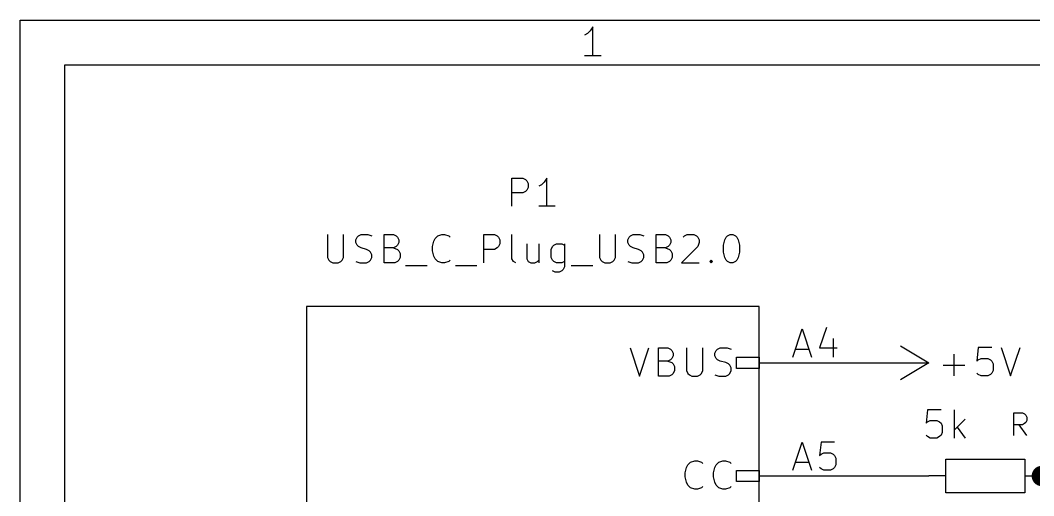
# Model space of a CAD drawing. Header units: inches. Extents: x 0.4 to 11.3, y -7.9 to -0.4.
# Drawn here: x 0.394 to 2.186, y -1.235 to -0.394 of the extents above; entities that cross this region are included whole.
import ezdxf

# ---------------------------------------------------------------- set-up
doc = ezdxf.new("R2010")
doc.units = ezdxf.units.IN
doc.header["$MEASUREMENT"] = 0
for name, color, linetype in [('GREENSIXTYFIVE', 129, 'CONTINUOUS'), ('LIGHTGREEN', 92, 'CONTINUOUS'), ('LIGHTRED', 12, 'CONTINUOUS'), ('RED', 14, 'CONTINUOUS'), ('WHITE', 250, 'CONTINUOUS')]:
    doc.layers.add(name, color=color, linetype=linetype)

msp = doc.modelspace()

# ---------------------------------------------------------------- linework, layer by layer
at = {"layer": 'GREENSIXTYFIVE', "linetype": 'CONTINUOUS'}
for p, q in [((1.2631, -0.7228), (1.2631, -0.6728)), ((1.2631, -0.6728), (1.2821, -0.6728)), ((1.2631, -0.7228), (1.2631, -0.6728)), ((1.2631, -0.6728), (1.2821, -0.6728)), ((1.2821, -0.6728), (1.2869, -0.6752)), ((1.2821, -0.6728), (1.2869, -0.6752)), ((1.2869, -0.6752), (1.2893, -0.6776)), ((1.2869, -0.6752), (1.2893, -0.6776)), ((1.2893, -0.6776), (1.2917, -0.6823)), ((1.2893, -0.6776), (1.2917, -0.6823)), ((1.3202, -0.6799), (1.3155, -0.6847)), ((1.3202, -0.6799), (1.3155, -0.6847)), ((1.325, -0.6728), (1.3202, -0.6799)), ((1.325, -0.6728), (1.3202, -0.6799)), ((1.325, -0.7228), (1.325, -0.6728)), ((1.325, -0.7228), (1.325, -0.6728)), ((1.2869, -0.6966), (1.2821, -0.699)), ((1.2869, -0.6966), (1.2821, -0.699)), ((1.2893, -0.6942), (1.2869, -0.6966)), ((1.2893, -0.6942), (1.2869, -0.6966)), ((1.2917, -0.6895), (1.2893, -0.6942)), ((1.2917, -0.6895), (1.2893, -0.6942)), ((1.2917, -0.6823), (1.2917, -0.6895)), ((1.2917, -0.6823), (1.2917, -0.6895)), ((1.3155, -0.6847), (1.3107, -0.6871)), ((1.3155, -0.6847), (1.3107, -0.6871)), ((1.2821, -0.699), (1.2631, -0.699)), ((1.2821, -0.699), (1.2631, -0.699)), ((1.3393, -0.7228), (1.3107, -0.7228)), ((1.3393, -0.7228), (1.3107, -0.7228)), ((0.9369, -0.7728), (0.9369, -0.8133)), ((0.9369, -0.7728), (0.9369, -0.8133)), ((0.9655, -0.8133), (0.9655, -0.7728)), ((0.9655, -0.8133), (0.9655, -0.7728)), ((0.9869, -0.7823), (0.9893, -0.7776)), ((0.9869, -0.7823), (0.9893, -0.7776)), ((0.9869, -0.7871), (0.9869, -0.7823)), ((0.9869, -0.7871), (0.9869, -0.7823)), ((0.9893, -0.7919), (0.9869, -0.7871)), ((0.9893, -0.7919), (0.9869, -0.7871)), ((0.9893, -0.7776), (0.9917, -0.7752)), ((0.9893, -0.7776), (0.9917, -0.7752)), ((0.9917, -0.7752), (0.9964, -0.7728)), ((0.9917, -0.7752), (0.9964, -0.7728)), ((0.9964, -0.7728), (1.0083, -0.7728)), ((0.9964, -0.7728), (1.0083, -0.7728)), ((1.0083, -0.7728), (1.0155, -0.7752)), ((1.0083, -0.7728), (1.0155, -0.7752)), ((1.0369, -0.8228), (1.0369, -0.7728)), ((1.0369, -0.7728), (1.0536, -0.7728)), ((1.0369, -0.8228), (1.0369, -0.7728)), ((1.0369, -0.7728), (1.0536, -0.7728)), ((1.0536, -0.7728), (1.0583, -0.7752)), ((1.0536, -0.7728), (1.0583, -0.7752)), ((1.0583, -0.7752), (1.0607, -0.7776)), ((1.0583, -0.7752), (1.0607, -0.7776)), ((1.0607, -0.7776), (1.0631, -0.7823)), ((1.0607, -0.7776), (1.0631, -0.7823)), ((1.0631, -0.7871), (1.0607, -0.7919)), ((1.0631, -0.7871), (1.0607, -0.7919)), ((1.0631, -0.7823), (1.0631, -0.7871)), ((1.0631, -0.7823), (1.0631, -0.7871)), ((1.1226, -0.7942), (1.125, -0.7847)), ((1.1226, -0.7942), (1.125, -0.7847)), ((1.125, -0.7847), (1.1274, -0.7799)), ((1.125, -0.7847), (1.1274, -0.7799)), ((1.1274, -0.7799), (1.1321, -0.7752)), ((1.1274, -0.7799), (1.1321, -0.7752)), ((1.1321, -0.7752), (1.1393, -0.7728)), ((1.1321, -0.7752), (1.1393, -0.7728)), ((1.1393, -0.7728), (1.144, -0.7728)), ((1.1393, -0.7728), (1.144, -0.7728)), ((1.144, -0.7728), (1.1512, -0.7752)), ((1.144, -0.7728), (1.1512, -0.7752)), ((1.1512, -0.7752), (1.1536, -0.7776)), ((1.1512, -0.7752), (1.1536, -0.7776)), ((1.2131, -0.8228), (1.2131, -0.7728)), ((1.2131, -0.7728), (1.2321, -0.7728)), ((1.2131, -0.8228), (1.2131, -0.7728)), ((1.2131, -0.7728), (1.2321, -0.7728)), ((1.2321, -0.7728), (1.2369, -0.7752)), ((1.2321, -0.7728), (1.2369, -0.7752)), ((1.2369, -0.7752), (1.2393, -0.7776)), ((1.2369, -0.7752), (1.2393, -0.7776)), ((1.2393, -0.7776), (1.2417, -0.7823)), ((1.2393, -0.7776), (1.2417, -0.7823)), ((1.2417, -0.7823), (1.2417, -0.7895)), ((1.2417, -0.7823), (1.2417, -0.7895)), ((1.2631, -0.8157), (1.2631, -0.7728)), ((1.2631, -0.8157), (1.2631, -0.7728)), ((1.4179, -0.7728), (1.4179, -0.8133)), ((1.4179, -0.7728), (1.4179, -0.8133)), ((1.4464, -0.8133), (1.4464, -0.7728)), ((1.4464, -0.8133), (1.4464, -0.7728)), ((1.4679, -0.7823), (1.4702, -0.7776)), ((1.4679, -0.7823), (1.4702, -0.7776)), ((1.4679, -0.7871), (1.4679, -0.7823)), ((1.4679, -0.7871), (1.4679, -0.7823)), ((1.4702, -0.7919), (1.4679, -0.7871)), ((1.4702, -0.7919), (1.4679, -0.7871)), ((1.4702, -0.7776), (1.4726, -0.7752)), ((1.4702, -0.7776), (1.4726, -0.7752)), ((1.4726, -0.7752), (1.4774, -0.7728)), ((1.4726, -0.7752), (1.4774, -0.7728)), ((1.4774, -0.7728), (1.4893, -0.7728)), ((1.4774, -0.7728), (1.4893, -0.7728)), ((1.4893, -0.7728), (1.4964, -0.7752)), ((1.4893, -0.7728), (1.4964, -0.7752)), ((1.5179, -0.8228), (1.5179, -0.7728)), ((1.5179, -0.7728), (1.5345, -0.7728)), ((1.5179, -0.8228), (1.5179, -0.7728)), ((1.5179, -0.7728), (1.5345, -0.7728)), ((1.5345, -0.7728), (1.5393, -0.7752)), ((1.5345, -0.7728), (1.5393, -0.7752)), ((1.5393, -0.7752), (1.5417, -0.7776)), ((1.5393, -0.7752), (1.5417, -0.7776)), ((1.5417, -0.7776), (1.544, -0.7823)), ((1.5417, -0.7776), (1.544, -0.7823)), ((1.544, -0.7871), (1.5417, -0.7919)), ((1.544, -0.7871), (1.5417, -0.7919)), ((1.544, -0.7823), (1.544, -0.7871)), ((1.544, -0.7823), (1.544, -0.7871)), ((1.5655, -0.7776), (1.5679, -0.7752)), ((1.5655, -0.7776), (1.5679, -0.7752)), ((1.5679, -0.7752), (1.5726, -0.7728)), ((1.5679, -0.7752), (1.5726, -0.7728)), ((1.5726, -0.7728), (1.5845, -0.7728)), ((1.5726, -0.7728), (1.5845, -0.7728)), ((1.5845, -0.7728), (1.5893, -0.7752)), ((1.5845, -0.7728), (1.5893, -0.7752)), ((1.5893, -0.7752), (1.5917, -0.7776)), ((1.5893, -0.7752), (1.5917, -0.7776)), ((1.5917, -0.7776), (1.594, -0.7823)), ((1.5917, -0.7776), (1.594, -0.7823)), ((1.594, -0.7871), (1.5917, -0.7942)), ((1.594, -0.7871), (1.5917, -0.7942)), ((1.594, -0.7823), (1.594, -0.7871)), ((1.594, -0.7823), (1.594, -0.7871)), ((1.6369, -0.7919), (1.6393, -0.7823)), ((1.6369, -0.7919), (1.6393, -0.7823)), ((1.6393, -0.7823), (1.6417, -0.7776)), ((1.6393, -0.7823), (1.6417, -0.7776)), ((1.6417, -0.7776), (1.644, -0.7752)), ((1.6417, -0.7776), (1.644, -0.7752)), ((1.644, -0.7752), (1.6488, -0.7728)), ((1.644, -0.7752), (1.6488, -0.7728)), ((1.6488, -0.7728), (1.6536, -0.7728)), ((1.6488, -0.7728), (1.6536, -0.7728)), ((1.6536, -0.7728), (1.6583, -0.7752)), ((1.6536, -0.7728), (1.6583, -0.7752)), ((1.6583, -0.7752), (1.6607, -0.7776)), ((1.6583, -0.7752), (1.6607, -0.7776)), ((1.6607, -0.7776), (1.6631, -0.7823)), ((1.6607, -0.7776), (1.6631, -0.7823)), ((1.6631, -0.7823), (1.6655, -0.7919)), ((1.6631, -0.7823), (1.6655, -0.7919)), ((0.9917, -0.7942), (0.9893, -0.7919)), ((0.9917, -0.7942), (0.9893, -0.7919)), ((0.9964, -0.7966), (0.9917, -0.7942)), ((0.9964, -0.7966), (0.9917, -0.7942)), ((1.006, -0.799), (0.9964, -0.7966)), ((1.006, -0.799), (0.9964, -0.7966)), ((1.0107, -0.8014), (1.006, -0.799)), ((1.0107, -0.8014), (1.006, -0.799)), ((1.0131, -0.8038), (1.0107, -0.8014)), ((1.0131, -0.8038), (1.0107, -0.8014)), ((1.0155, -0.8085), (1.0131, -0.8038)), ((1.0155, -0.8085), (1.0131, -0.8038)), ((1.0536, -0.7966), (1.0369, -0.7966)), ((1.0536, -0.7966), (1.0369, -0.7966)), ((1.0583, -0.7942), (1.0536, -0.7966)), ((1.0583, -0.7942), (1.0536, -0.7966)), ((1.0536, -0.7966), (1.0607, -0.799)), ((1.0536, -0.7966), (1.0607, -0.799)), ((1.0607, -0.7919), (1.0583, -0.7942)), ((1.0607, -0.7919), (1.0583, -0.7942)), ((1.0607, -0.799), (1.0631, -0.8014)), ((1.0607, -0.799), (1.0631, -0.8014)), ((1.0631, -0.8014), (1.0655, -0.8061)), ((1.0631, -0.8014), (1.0655, -0.8061)), ((1.0655, -0.8061), (1.0655, -0.8133)), ((1.0655, -0.8061), (1.0655, -0.8133)), ((1.1226, -0.8014), (1.1226, -0.7942)), ((1.1226, -0.8014), (1.1226, -0.7942)), ((1.125, -0.8109), (1.1226, -0.8014)), ((1.125, -0.8109), (1.1226, -0.8014)), ((1.2321, -0.799), (1.2131, -0.799)), ((1.2321, -0.799), (1.2131, -0.799)), ((1.2369, -0.7966), (1.2321, -0.799)), ((1.2369, -0.7966), (1.2321, -0.799)), ((1.2393, -0.7942), (1.2369, -0.7966)), ((1.2393, -0.7942), (1.2369, -0.7966)), ((1.2417, -0.7895), (1.2393, -0.7942)), ((1.2417, -0.7895), (1.2393, -0.7942)), ((1.2893, -0.7895), (1.2893, -0.8157)), ((1.2893, -0.7895), (1.2893, -0.8157)), ((1.3107, -0.7895), (1.3107, -0.8228)), ((1.3107, -0.7895), (1.3107, -0.8228)), ((1.3321, -0.799), (1.3345, -0.7942)), ((1.3321, -0.799), (1.3345, -0.7942)), ((1.3321, -0.8133), (1.3321, -0.799)), ((1.3321, -0.8133), (1.3321, -0.799)), ((1.3345, -0.7942), (1.3369, -0.7919)), ((1.3345, -0.7942), (1.3369, -0.7919)), ((1.3369, -0.7919), (1.3417, -0.7895)), ((1.3369, -0.7919), (1.3417, -0.7895)), ((1.3417, -0.7895), (1.3512, -0.7895)), ((1.3417, -0.7895), (1.3512, -0.7895)), ((1.3512, -0.7895), (1.3559, -0.7919)), ((1.3512, -0.7895), (1.3559, -0.7919)), ((1.3559, -0.7895), (1.3559, -0.8299)), ((1.3559, -0.7895), (1.3559, -0.8299)), ((1.4726, -0.7942), (1.4702, -0.7919)), ((1.4726, -0.7942), (1.4702, -0.7919)), ((1.4774, -0.7966), (1.4726, -0.7942)), ((1.4774, -0.7966), (1.4726, -0.7942)), ((1.4869, -0.799), (1.4774, -0.7966)), ((1.4869, -0.799), (1.4774, -0.7966)), ((1.4917, -0.8014), (1.4869, -0.799)), ((1.4917, -0.8014), (1.4869, -0.799)), ((1.494, -0.8038), (1.4917, -0.8014)), ((1.494, -0.8038), (1.4917, -0.8014)), ((1.4964, -0.8085), (1.494, -0.8038)), ((1.4964, -0.8085), (1.494, -0.8038)), ((1.5345, -0.7966), (1.5179, -0.7966)), ((1.5345, -0.7966), (1.5179, -0.7966)), ((1.5393, -0.7942), (1.5345, -0.7966)), ((1.5393, -0.7942), (1.5345, -0.7966)), ((1.5345, -0.7966), (1.5417, -0.799)), ((1.5345, -0.7966), (1.5417, -0.799)), ((1.5417, -0.7919), (1.5393, -0.7942)), ((1.5417, -0.7919), (1.5393, -0.7942)), ((1.5417, -0.799), (1.544, -0.8014)), ((1.5417, -0.799), (1.544, -0.8014)), ((1.544, -0.8014), (1.5464, -0.8061)), ((1.544, -0.8014), (1.5464, -0.8061)), ((1.5464, -0.8061), (1.5464, -0.8133)), ((1.5464, -0.8061), (1.5464, -0.8133)), ((1.5917, -0.7942), (1.5631, -0.8228)), ((1.5917, -0.7942), (1.5631, -0.8228)), ((1.6369, -0.8038), (1.6369, -0.7919)), ((1.6369, -0.8038), (1.6369, -0.7919)), ((1.6393, -0.8133), (1.6369, -0.8038)), ((1.6393, -0.8133), (1.6369, -0.8038)), ((1.6655, -0.8038), (1.6631, -0.8133)), ((1.6655, -0.8038), (1.6631, -0.8133)), ((1.6655, -0.7919), (1.6655, -0.8038)), ((1.6655, -0.7919), (1.6655, -0.8038)), ((0.9369, -0.8133), (0.9393, -0.818)), ((0.9369, -0.8133), (0.9393, -0.818)), ((0.9393, -0.818), (0.9417, -0.8204)), ((0.9393, -0.818), (0.9417, -0.8204)), ((0.9417, -0.8204), (0.9464, -0.8228)), ((0.9417, -0.8204), (0.9464, -0.8228)), ((0.9464, -0.8228), (0.956, -0.8228)), ((0.9464, -0.8228), (0.956, -0.8228)), ((0.956, -0.8228), (0.9607, -0.8204)), ((0.956, -0.8228), (0.9607, -0.8204)), ((0.9607, -0.8204), (0.9631, -0.818)), ((0.9607, -0.8204), (0.9631, -0.818)), ((0.9631, -0.818), (0.9655, -0.8133)), ((0.9631, -0.818), (0.9655, -0.8133)), ((0.9869, -0.8204), (0.9941, -0.8228)), ((0.9869, -0.8204), (0.9941, -0.8228)), ((0.9941, -0.8228), (1.006, -0.8228)), ((0.9941, -0.8228), (1.006, -0.8228)), ((1.006, -0.8228), (1.0107, -0.8204)), ((1.006, -0.8228), (1.0107, -0.8204)), ((1.0107, -0.8204), (1.0131, -0.818)), ((1.0107, -0.8204), (1.0131, -0.818)), ((1.0131, -0.818), (1.0155, -0.8133)), ((1.0131, -0.818), (1.0155, -0.8133)), ((1.0155, -0.8133), (1.0155, -0.8085)), ((1.0155, -0.8133), (1.0155, -0.8085)), ((1.056, -0.8228), (1.0369, -0.8228)), ((1.056, -0.8228), (1.0369, -0.8228)), ((1.0607, -0.8204), (1.056, -0.8228)), ((1.0607, -0.8204), (1.056, -0.8228)), ((1.0631, -0.818), (1.0607, -0.8204)), ((1.0631, -0.818), (1.0607, -0.8204)), ((1.0655, -0.8133), (1.0631, -0.818)), ((1.0655, -0.8133), (1.0631, -0.818)), ((1.1274, -0.8157), (1.125, -0.8109)), ((1.1274, -0.8157), (1.125, -0.8109)), ((1.1321, -0.8204), (1.1274, -0.8157)), ((1.1321, -0.8204), (1.1274, -0.8157)), ((1.1393, -0.8228), (1.1321, -0.8204)), ((1.1393, -0.8228), (1.1321, -0.8204)), ((1.144, -0.8228), (1.1393, -0.8228)), ((1.144, -0.8228), (1.1393, -0.8228)), ((1.1512, -0.8204), (1.144, -0.8228)), ((1.1512, -0.8204), (1.144, -0.8228)), ((1.1536, -0.818), (1.1512, -0.8204)), ((1.1536, -0.818), (1.1512, -0.8204)), ((1.2655, -0.8204), (1.2631, -0.8157)), ((1.2655, -0.8204), (1.2631, -0.8157)), ((1.2702, -0.8228), (1.2655, -0.8204)), ((1.2702, -0.8228), (1.2655, -0.8204)), ((1.2893, -0.8157), (1.2917, -0.8204)), ((1.2893, -0.8157), (1.2917, -0.8204)), ((1.2917, -0.8204), (1.2964, -0.8228)), ((1.2917, -0.8204), (1.2964, -0.8228)), ((1.2964, -0.8228), (1.3036, -0.8228)), ((1.2964, -0.8228), (1.3036, -0.8228)), ((1.3036, -0.8228), (1.3083, -0.8204)), ((1.3036, -0.8228), (1.3083, -0.8204)), ((1.3083, -0.8204), (1.3107, -0.818)), ((1.3083, -0.8204), (1.3107, -0.818)), ((1.3345, -0.818), (1.3321, -0.8133)), ((1.3345, -0.818), (1.3321, -0.8133)), ((1.3369, -0.8204), (1.3345, -0.818)), ((1.3369, -0.8204), (1.3345, -0.818)), ((1.3417, -0.8228), (1.3369, -0.8204)), ((1.3417, -0.8228), (1.3369, -0.8204)), ((1.3512, -0.8228), (1.3417, -0.8228)), ((1.3512, -0.8228), (1.3417, -0.8228)), ((1.3559, -0.8204), (1.3512, -0.8228)), ((1.3559, -0.8204), (1.3512, -0.8228)), ((1.4179, -0.8133), (1.4202, -0.818)), ((1.4179, -0.8133), (1.4202, -0.818)), ((1.4202, -0.818), (1.4226, -0.8204)), ((1.4202, -0.818), (1.4226, -0.8204)), ((1.4226, -0.8204), (1.4274, -0.8228)), ((1.4226, -0.8204), (1.4274, -0.8228)), ((1.4274, -0.8228), (1.4369, -0.8228)), ((1.4274, -0.8228), (1.4369, -0.8228)), ((1.4369, -0.8228), (1.4417, -0.8204)), ((1.4369, -0.8228), (1.4417, -0.8204)), ((1.4417, -0.8204), (1.444, -0.818)), ((1.4417, -0.8204), (1.444, -0.818)), ((1.444, -0.818), (1.4464, -0.8133)), ((1.444, -0.818), (1.4464, -0.8133)), ((1.4679, -0.8204), (1.475, -0.8228)), ((1.4679, -0.8204), (1.475, -0.8228)), ((1.475, -0.8228), (1.4869, -0.8228)), ((1.475, -0.8228), (1.4869, -0.8228)), ((1.4869, -0.8228), (1.4917, -0.8204)), ((1.4869, -0.8228), (1.4917, -0.8204)), ((1.4917, -0.8204), (1.494, -0.818)), ((1.4917, -0.8204), (1.494, -0.818)), ((1.494, -0.818), (1.4964, -0.8133)), ((1.494, -0.818), (1.4964, -0.8133)), ((1.4964, -0.8133), (1.4964, -0.8085)), ((1.4964, -0.8133), (1.4964, -0.8085)), ((1.5369, -0.8228), (1.5179, -0.8228)), ((1.5369, -0.8228), (1.5179, -0.8228)), ((1.5417, -0.8204), (1.5369, -0.8228)), ((1.5417, -0.8204), (1.5369, -0.8228)), ((1.544, -0.818), (1.5417, -0.8204)), ((1.544, -0.818), (1.5417, -0.8204)), ((1.5464, -0.8133), (1.544, -0.818)), ((1.5464, -0.8133), (1.544, -0.818)), ((1.5631, -0.8228), (1.594, -0.8228)), ((1.5631, -0.8228), (1.594, -0.8228)), ((1.6131, -0.8204), (1.6155, -0.818)), ((1.6131, -0.8204), (1.6155, -0.818)), ((1.6155, -0.8228), (1.6131, -0.8204)), ((1.6155, -0.8228), (1.6131, -0.8204)), ((1.6155, -0.818), (1.6179, -0.8204)), ((1.6155, -0.818), (1.6155, -0.8228)), ((1.6155, -0.818), (1.6179, -0.8204)), ((1.6155, -0.818), (1.6155, -0.8228)), ((1.6179, -0.8204), (1.6155, -0.8228)), ((1.6179, -0.8204), (1.6155, -0.8228)), ((1.6417, -0.818), (1.6393, -0.8133)), ((1.6417, -0.818), (1.6393, -0.8133)), ((1.644, -0.8204), (1.6417, -0.818)), ((1.644, -0.8204), (1.6417, -0.818)), ((1.6488, -0.8228), (1.644, -0.8204)), ((1.6488, -0.8228), (1.644, -0.8204)), ((1.6536, -0.8228), (1.6488, -0.8228)), ((1.6536, -0.8228), (1.6488, -0.8228)), ((1.6583, -0.8204), (1.6536, -0.8228)), ((1.6583, -0.8204), (1.6536, -0.8228)), ((1.6607, -0.818), (1.6583, -0.8204)), ((1.6607, -0.818), (1.6583, -0.8204)), ((1.6631, -0.8133), (1.6607, -0.818)), ((1.6631, -0.8133), (1.6607, -0.818)), ((1.075, -0.8276), (1.1131, -0.8276)), ((1.075, -0.8276), (1.1131, -0.8276)), ((1.1631, -0.8276), (1.2012, -0.8276)), ((1.1631, -0.8276), (1.2012, -0.8276)), ((1.3393, -0.8395), (1.3345, -0.8371)), ((1.3393, -0.8395), (1.3345, -0.8371)), ((1.3464, -0.8395), (1.3393, -0.8395)), ((1.3464, -0.8395), (1.3393, -0.8395)), ((1.3512, -0.8371), (1.3464, -0.8395)), ((1.3512, -0.8371), (1.3464, -0.8395)), ((1.3536, -0.8347), (1.3512, -0.8371)), ((1.3536, -0.8347), (1.3512, -0.8371)), ((1.3559, -0.8299), (1.3536, -0.8347)), ((1.3559, -0.8299), (1.3536, -0.8347)), ((1.3679, -0.8276), (1.4059, -0.8276)), ((1.3679, -0.8276), (1.4059, -0.8276)), ((1.4719, -0.9731), (1.4886, -1.0231)), ((1.4719, -0.9731), (1.4886, -1.0231)), ((1.4886, -1.0231), (1.5052, -0.9731)), ((1.4886, -1.0231), (1.5052, -0.9731)), ((1.5219, -1.0231), (1.5219, -0.9731)), ((1.5219, -0.9731), (1.5386, -0.9731)), ((1.5219, -1.0231), (1.5219, -0.9731)), ((1.5219, -0.9731), (1.5386, -0.9731)), ((1.5386, -0.9731), (1.5433, -0.9755)), ((1.5386, -0.9731), (1.5433, -0.9755)), ((1.5433, -0.9755), (1.5457, -0.9779)), ((1.5433, -0.9755), (1.5457, -0.9779)), ((1.5457, -0.9779), (1.5481, -0.9827)), ((1.5457, -0.9779), (1.5481, -0.9827)), ((1.5481, -0.9827), (1.5481, -0.9874)), ((1.5481, -0.9827), (1.5481, -0.9874)), ((1.5719, -0.9731), (1.5719, -1.0136)), ((1.5719, -0.9731), (1.5719, -1.0136)), ((1.6005, -1.0136), (1.6005, -0.9731)), ((1.6005, -1.0136), (1.6005, -0.9731)), ((1.6219, -0.9827), (1.6243, -0.9779)), ((1.6219, -0.9827), (1.6243, -0.9779)), ((1.6219, -0.9874), (1.6219, -0.9827)), ((1.6219, -0.9874), (1.6219, -0.9827)), ((1.6243, -0.9779), (1.6267, -0.9755)), ((1.6243, -0.9779), (1.6267, -0.9755)), ((1.6267, -0.9755), (1.6314, -0.9731)), ((1.6267, -0.9755), (1.6314, -0.9731)), ((1.6314, -0.9731), (1.6433, -0.9731)), ((1.6314, -0.9731), (1.6433, -0.9731)), ((1.6433, -0.9731), (1.6505, -0.9755)), ((1.6433, -0.9731), (1.6505, -0.9755)), ((2.0448, -1.0228), (2.0448, -0.9847)), ((2.0448, -1.0228), (2.0448, -0.9847)), ((2.0876, -0.9728), (2.0852, -0.9966)), ((2.0876, -0.9728), (2.0852, -0.9966)), ((2.1114, -0.9728), (2.0876, -0.9728)), ((2.1114, -0.9728), (2.0876, -0.9728)), ((2.1281, -0.9728), (2.1448, -1.0228)), ((2.1281, -0.9728), (2.1448, -1.0228)), ((2.1448, -1.0228), (2.1614, -0.9728)), ((2.1448, -1.0228), (2.1614, -0.9728)), ((1.5386, -0.9969), (1.5219, -0.9969)), ((1.5386, -0.9969), (1.5219, -0.9969)), ((1.5433, -0.9946), (1.5386, -0.9969)), ((1.5433, -0.9946), (1.5386, -0.9969)), ((1.5386, -0.9969), (1.5457, -0.9993)), ((1.5386, -0.9969), (1.5457, -0.9993)), ((1.5457, -0.9922), (1.5433, -0.9946)), ((1.5457, -0.9922), (1.5433, -0.9946)), ((1.5481, -0.9874), (1.5457, -0.9922)), ((1.5481, -0.9874), (1.5457, -0.9922)), ((1.5457, -0.9993), (1.5481, -1.0017)), ((1.5457, -0.9993), (1.5481, -1.0017)), ((1.5481, -1.0017), (1.5505, -1.0065)), ((1.5481, -1.0017), (1.5505, -1.0065)), ((1.6243, -0.9922), (1.6219, -0.9874)), ((1.6243, -0.9922), (1.6219, -0.9874)), ((1.6267, -0.9946), (1.6243, -0.9922)), ((1.6267, -0.9946), (1.6243, -0.9922)), ((1.6314, -0.9969), (1.6267, -0.9946)), ((1.6314, -0.9969), (1.6267, -0.9946)), ((1.641, -0.9993), (1.6314, -0.9969)), ((1.641, -0.9993), (1.6314, -0.9969)), ((1.6457, -1.0017), (1.641, -0.9993)), ((1.6457, -1.0017), (1.641, -0.9993)), ((1.6481, -1.0041), (1.6457, -1.0017)), ((1.6481, -1.0041), (1.6457, -1.0017)), ((2.0852, -0.9966), (2.0876, -0.9942)), ((2.0852, -0.9966), (2.0876, -0.9942)), ((2.0876, -0.9942), (2.0924, -0.9919)), ((2.0876, -0.9942), (2.0924, -0.9919)), ((2.0924, -0.9919), (2.1043, -0.9919)), ((2.0924, -0.9919), (2.1043, -0.9919)), ((2.1043, -0.9919), (2.109, -0.9942)), ((2.1043, -0.9919), (2.109, -0.9942)), ((2.109, -0.9942), (2.1114, -0.9966)), ((2.109, -0.9942), (2.1114, -0.9966)), ((2.1114, -0.9966), (2.1138, -1.0014)), ((2.1114, -0.9966), (2.1138, -1.0014)), ((2.1138, -1.0014), (2.1138, -1.0133)), ((2.1138, -1.0014), (2.1138, -1.0133)), ((1.5457, -1.0208), (1.5409, -1.0231)), ((1.5457, -1.0208), (1.5409, -1.0231)), ((1.5481, -1.0184), (1.5457, -1.0208)), ((1.5481, -1.0184), (1.5457, -1.0208)), ((1.5505, -1.0136), (1.5481, -1.0184)), ((1.5505, -1.0136), (1.5481, -1.0184)), ((1.5505, -1.0065), (1.5505, -1.0136)), ((1.5505, -1.0065), (1.5505, -1.0136)), ((1.5719, -1.0136), (1.5743, -1.0184)), ((1.5719, -1.0136), (1.5743, -1.0184)), ((1.5743, -1.0184), (1.5767, -1.0208)), ((1.5743, -1.0184), (1.5767, -1.0208)), ((1.5767, -1.0208), (1.5814, -1.0231)), ((1.5767, -1.0208), (1.5814, -1.0231)), ((1.5909, -1.0231), (1.5957, -1.0208)), ((1.5909, -1.0231), (1.5957, -1.0208)), ((1.5957, -1.0208), (1.5981, -1.0184)), ((1.5957, -1.0208), (1.5981, -1.0184)), ((1.5981, -1.0184), (1.6005, -1.0136)), ((1.5981, -1.0184), (1.6005, -1.0136)), ((1.6219, -1.0208), (1.629, -1.0231)), ((1.6219, -1.0208), (1.629, -1.0231)), ((1.641, -1.0231), (1.6457, -1.0208)), ((1.641, -1.0231), (1.6457, -1.0208)), ((1.6457, -1.0208), (1.6481, -1.0184)), ((1.6457, -1.0208), (1.6481, -1.0184)), ((1.6505, -1.0088), (1.6481, -1.0041)), ((1.6505, -1.0088), (1.6481, -1.0041)), ((1.6481, -1.0184), (1.6505, -1.0136)), ((1.6481, -1.0184), (1.6505, -1.0136)), ((1.6505, -1.0136), (1.6505, -1.0088)), ((1.6505, -1.0136), (1.6505, -1.0088)), ((2.0257, -1.0038), (2.0638, -1.0038)), ((2.0257, -1.0038), (2.0638, -1.0038)), ((2.0876, -1.0204), (2.0852, -1.018)), ((2.0876, -1.0204), (2.0852, -1.018)), ((2.0924, -1.0228), (2.0876, -1.0204)), ((2.0924, -1.0228), (2.0876, -1.0204)), ((2.109, -1.0204), (2.1043, -1.0228)), ((2.109, -1.0204), (2.1043, -1.0228)), ((2.1114, -1.018), (2.109, -1.0204)), ((2.1114, -1.018), (2.109, -1.0204)), ((2.1138, -1.0133), (2.1114, -1.018)), ((2.1138, -1.0133), (2.1114, -1.018)), ((1.5409, -1.0231), (1.5219, -1.0231)), ((1.5409, -1.0231), (1.5219, -1.0231)), ((1.5814, -1.0231), (1.5909, -1.0231)), ((1.5814, -1.0231), (1.5909, -1.0231)), ((1.629, -1.0231), (1.641, -1.0231)), ((1.629, -1.0231), (1.641, -1.0231)), ((2.1043, -1.0228), (2.0924, -1.0228)), ((2.1043, -1.0228), (2.0924, -1.0228)), ((1.9979, -1.0828), (1.9955, -1.1066)), ((2.0217, -1.0828), (1.9979, -1.0828)), ((2.0455, -1.1328), (2.0455, -1.0828)), ((2.1505, -1.1282), (2.1505, -1.0882)), ((2.1505, -1.0882), (2.1657, -1.0882)), ((2.1657, -1.0882), (2.1695, -1.0901)), ((2.1695, -1.0901), (2.1714, -1.0921)), ((2.1714, -1.0921), (2.1733, -1.0959)), ((1.9955, -1.1066), (1.9979, -1.1042)), ((1.9979, -1.1042), (2.0026, -1.1019)), ((2.0026, -1.1019), (2.0145, -1.1019)), ((2.0145, -1.1019), (2.0193, -1.1042)), ((2.0193, -1.1042), (2.0217, -1.1066)), ((2.0217, -1.1066), (2.024, -1.1114)), ((2.0645, -1.0995), (2.0455, -1.1185)), ((2.1657, -1.1092), (2.1505, -1.1092)), ((2.1733, -1.1282), (2.16, -1.1092)), ((2.1695, -1.1073), (2.1657, -1.1092)), ((2.1714, -1.1054), (2.1695, -1.1073)), ((2.1733, -1.1016), (2.1714, -1.1054)), ((2.1733, -1.0959), (2.1733, -1.1016)), ((1.9979, -1.1304), (1.9955, -1.128)), ((2.0217, -1.128), (2.0193, -1.1304)), ((2.024, -1.1233), (2.0217, -1.128)), ((2.024, -1.1114), (2.024, -1.1233)), ((2.0502, -1.1138), (2.0645, -1.1328)), ((2.0026, -1.1328), (1.9979, -1.1304)), ((2.0145, -1.1328), (2.0026, -1.1328)), ((2.0193, -1.1304), (2.0145, -1.1328)), ((1.5719, -1.185), (1.5743, -1.1803)), ((1.5719, -1.185), (1.5743, -1.1803)), ((1.5743, -1.1803), (1.579, -1.1755)), ((1.5743, -1.1803), (1.579, -1.1755)), ((1.579, -1.1755), (1.5862, -1.1731)), ((1.579, -1.1755), (1.5862, -1.1731)), ((1.5862, -1.1731), (1.5909, -1.1731)), ((1.5862, -1.1731), (1.5909, -1.1731)), ((1.5909, -1.1731), (1.5981, -1.1755)), ((1.5909, -1.1731), (1.5981, -1.1755)), ((1.5981, -1.1755), (1.6005, -1.1779)), ((1.5981, -1.1755), (1.6005, -1.1779)), ((1.6219, -1.185), (1.6243, -1.1803)), ((1.6219, -1.185), (1.6243, -1.1803)), ((1.6243, -1.1803), (1.629, -1.1755)), ((1.6243, -1.1803), (1.629, -1.1755)), ((1.629, -1.1755), (1.6362, -1.1731)), ((1.629, -1.1755), (1.6362, -1.1731)), ((1.6362, -1.1731), (1.6409, -1.1731)), ((1.6362, -1.1731), (1.6409, -1.1731)), ((1.6409, -1.1731), (1.6481, -1.1755)), ((1.6409, -1.1731), (1.6481, -1.1755)), ((1.6481, -1.1755), (1.6505, -1.1779)), ((1.6481, -1.1755), (1.6505, -1.1779)), ((1.5695, -1.1946), (1.5719, -1.185)), ((1.5695, -1.1946), (1.5719, -1.185)), ((1.5695, -1.2017), (1.5695, -1.1946)), ((1.5695, -1.2017), (1.5695, -1.1946)), ((1.6195, -1.1946), (1.6219, -1.185)), ((1.6195, -1.1946), (1.6219, -1.185)), ((1.6195, -1.2017), (1.6195, -1.1946)), ((1.6195, -1.2017), (1.6195, -1.1946)), ((1.5719, -1.2112), (1.5695, -1.2017)), ((1.5719, -1.2112), (1.5695, -1.2017)), ((1.5743, -1.216), (1.5719, -1.2112)), ((1.5743, -1.216), (1.5719, -1.2112)), ((1.579, -1.2208), (1.5743, -1.216)), ((1.579, -1.2208), (1.5743, -1.216)), ((1.6005, -1.2184), (1.5981, -1.2208)), ((1.6005, -1.2184), (1.5981, -1.2208)), ((1.6219, -1.2112), (1.6195, -1.2017)), ((1.6219, -1.2112), (1.6195, -1.2017)), ((1.6243, -1.216), (1.6219, -1.2112)), ((1.6243, -1.216), (1.6219, -1.2112)), ((1.629, -1.2208), (1.6243, -1.216)), ((1.629, -1.2208), (1.6243, -1.216)), ((1.6505, -1.2184), (1.6481, -1.2208)), ((1.6505, -1.2184), (1.6481, -1.2208)), ((1.5862, -1.2231), (1.579, -1.2208)), ((1.5862, -1.2231), (1.579, -1.2208)), ((1.5909, -1.2231), (1.5862, -1.2231)), ((1.5909, -1.2231), (1.5862, -1.2231)), ((1.5981, -1.2208), (1.5909, -1.2231)), ((1.5981, -1.2208), (1.5909, -1.2231)), ((1.6362, -1.2231), (1.629, -1.2208)), ((1.6362, -1.2231), (1.629, -1.2208)), ((1.6409, -1.2231), (1.6362, -1.2231)), ((1.6409, -1.2231), (1.6362, -1.2231)), ((1.6481, -1.2208), (1.6409, -1.2231)), ((1.6481, -1.2208), (1.6409, -1.2231))]:
    msp.add_line(p, q, dxfattribs=at)
at = {"layer": 'LIGHTGREEN', "linetype": 'CONTINUOUS'}
msp.add_line((1.9, -1.2), (2, -1.2), dxfattribs=at)
at = {"layer": 'LIGHTGREEN', "const_width": 0.018}
msp.add_lwpolyline([(2.191, -1.2, 1), (2.209, -1.2, 1)], format="xyb", close=True, dxfattribs=at)
at = {"layer": 'LIGHTRED', "linetype": 'CONTINUOUS'}
for p, q in [((1.7595, -0.9899), (1.7762, -0.9399)), ((1.7595, -0.9899), (1.7762, -0.9399)), ((1.7762, -0.9399), (1.7929, -0.9899)), ((1.7762, -0.9399), (1.7929, -0.9899)), ((1.819, -0.9375), (1.8071, -0.9732)), ((1.819, -0.9375), (1.8071, -0.9732)), ((1.831, -0.9565), (1.831, -0.9899)), ((1.831, -0.9565), (1.831, -0.9899)), ((1.7643, -0.9756), (1.7881, -0.9756)), ((1.7643, -0.9756), (1.7881, -0.9756)), ((1.8071, -0.9732), (1.8381, -0.9732)), ((1.8071, -0.9732), (1.8381, -0.9732)), ((1.7595, -1.1899), (1.7762, -1.1399)), ((1.7595, -1.1899), (1.7762, -1.1399)), ((1.7762, -1.1399), (1.7929, -1.1899)), ((1.7762, -1.1399), (1.7929, -1.1899)), ((1.8095, -1.1399), (1.8071, -1.1637)), ((1.8095, -1.1399), (1.8071, -1.1637)), ((1.8333, -1.1399), (1.8095, -1.1399)), ((1.8333, -1.1399), (1.8095, -1.1399)), ((1.8071, -1.1637), (1.8095, -1.1613)), ((1.8071, -1.1637), (1.8095, -1.1613)), ((1.8095, -1.1613), (1.8143, -1.1589)), ((1.8095, -1.1613), (1.8143, -1.1589)), ((1.8143, -1.1589), (1.8262, -1.1589)), ((1.8143, -1.1589), (1.8262, -1.1589)), ((1.8262, -1.1589), (1.831, -1.1613)), ((1.8262, -1.1589), (1.831, -1.1613)), ((1.831, -1.1613), (1.8333, -1.1637)), ((1.831, -1.1613), (1.8333, -1.1637)), ((1.8333, -1.1637), (1.8357, -1.1684)), ((1.8333, -1.1637), (1.8357, -1.1684)), ((1.7643, -1.1756), (1.7881, -1.1756)), ((1.7643, -1.1756), (1.7881, -1.1756)), ((1.8357, -1.1804), (1.8333, -1.1851)), ((1.8357, -1.1804), (1.8333, -1.1851)), ((1.8357, -1.1684), (1.8357, -1.1804)), ((1.8357, -1.1684), (1.8357, -1.1804)), ((1.8095, -1.1875), (1.8071, -1.1851)), ((1.8095, -1.1875), (1.8071, -1.1851)), ((1.8143, -1.1899), (1.8095, -1.1875)), ((1.8143, -1.1899), (1.8095, -1.1875)), ((1.8262, -1.1899), (1.8143, -1.1899)), ((1.8262, -1.1899), (1.8143, -1.1899)), ((1.831, -1.1875), (1.8262, -1.1899)), ((1.831, -1.1875), (1.8262, -1.1899)), ((1.8333, -1.1851), (1.831, -1.1875)), ((1.8333, -1.1851), (1.831, -1.1875))]:
    msp.add_line(p, q, dxfattribs=at)
at = {"layer": 'RED', "linetype": 'CONTINUOUS'}
for p, q in [((0.3937, -0.3937), (11.2993, -0.3937)), ((0.3937, -7.8743), (0.3937, -0.3937)), ((1.4062, -0.4053), (1.4013, -0.4126)), ((1.4062, -0.4564), (1.4062, -0.4053)), ((1.3965, -0.4174), (1.3916, -0.4199)), ((1.4013, -0.4126), (1.3965, -0.4174)), ((1.4208, -0.4564), (1.3916, -0.4564)), ((0.4724, -0.4724), (11.2206, -0.4724)), ((0.4724, -7.7956), (0.4724, -0.4724)), ((0.9, -0.9), (0.9, -2.3)), ((1.7, -0.9), (0.9, -0.9)), ((1.7, -2.3), (1.7, -0.9)), ((1.95, -0.97), (2, -1)), ((1.66, -1.01), (1.66, -0.99)), ((1.66, -0.99), (1.7, -0.99)), ((1.7, -0.99), (1.7, -1.01)), ((1.7, -1), (1.9, -1)), ((1.7, -1), (1.9, -1)), ((1.9, -1), (2, -1)), ((2, -1), (1.95, -1.03)), ((1.7, -1.01), (1.66, -1.01)), ((2.03, -1.23), (2.03, -1.17)), ((2.03, -1.17), (2.17, -1.17)), ((2.17, -1.17), (2.17, -1.23)), ((1.66, -1.21), (1.66, -1.19)), ((1.66, -1.19), (1.7, -1.19)), ((1.7, -1.19), (1.7, -1.21)), ((1.7, -1.2), (1.9, -1.2)), ((1.7, -1.2), (1.9, -1.2)), ((2.03, -1.2), (2, -1.2)), ((2.17, -1.2), (2.2, -1.2)), ((1.7, -1.21), (1.66, -1.21)), ((2.17, -1.23), (2.03, -1.23))]:
    msp.add_line(p, q, dxfattribs=at)
at = {"layer": 'WHITE', "linetype": 'CONTINUOUS'}
for p, q in [((0.9, -0.9), (0.9, -2.3)), ((1.7, -0.9), (0.9, -0.9)), ((1.7, -2.3), (1.7, -0.9))]:
    msp.add_line(p, q, dxfattribs=at)

doc.saveas('drawing.dxf')
